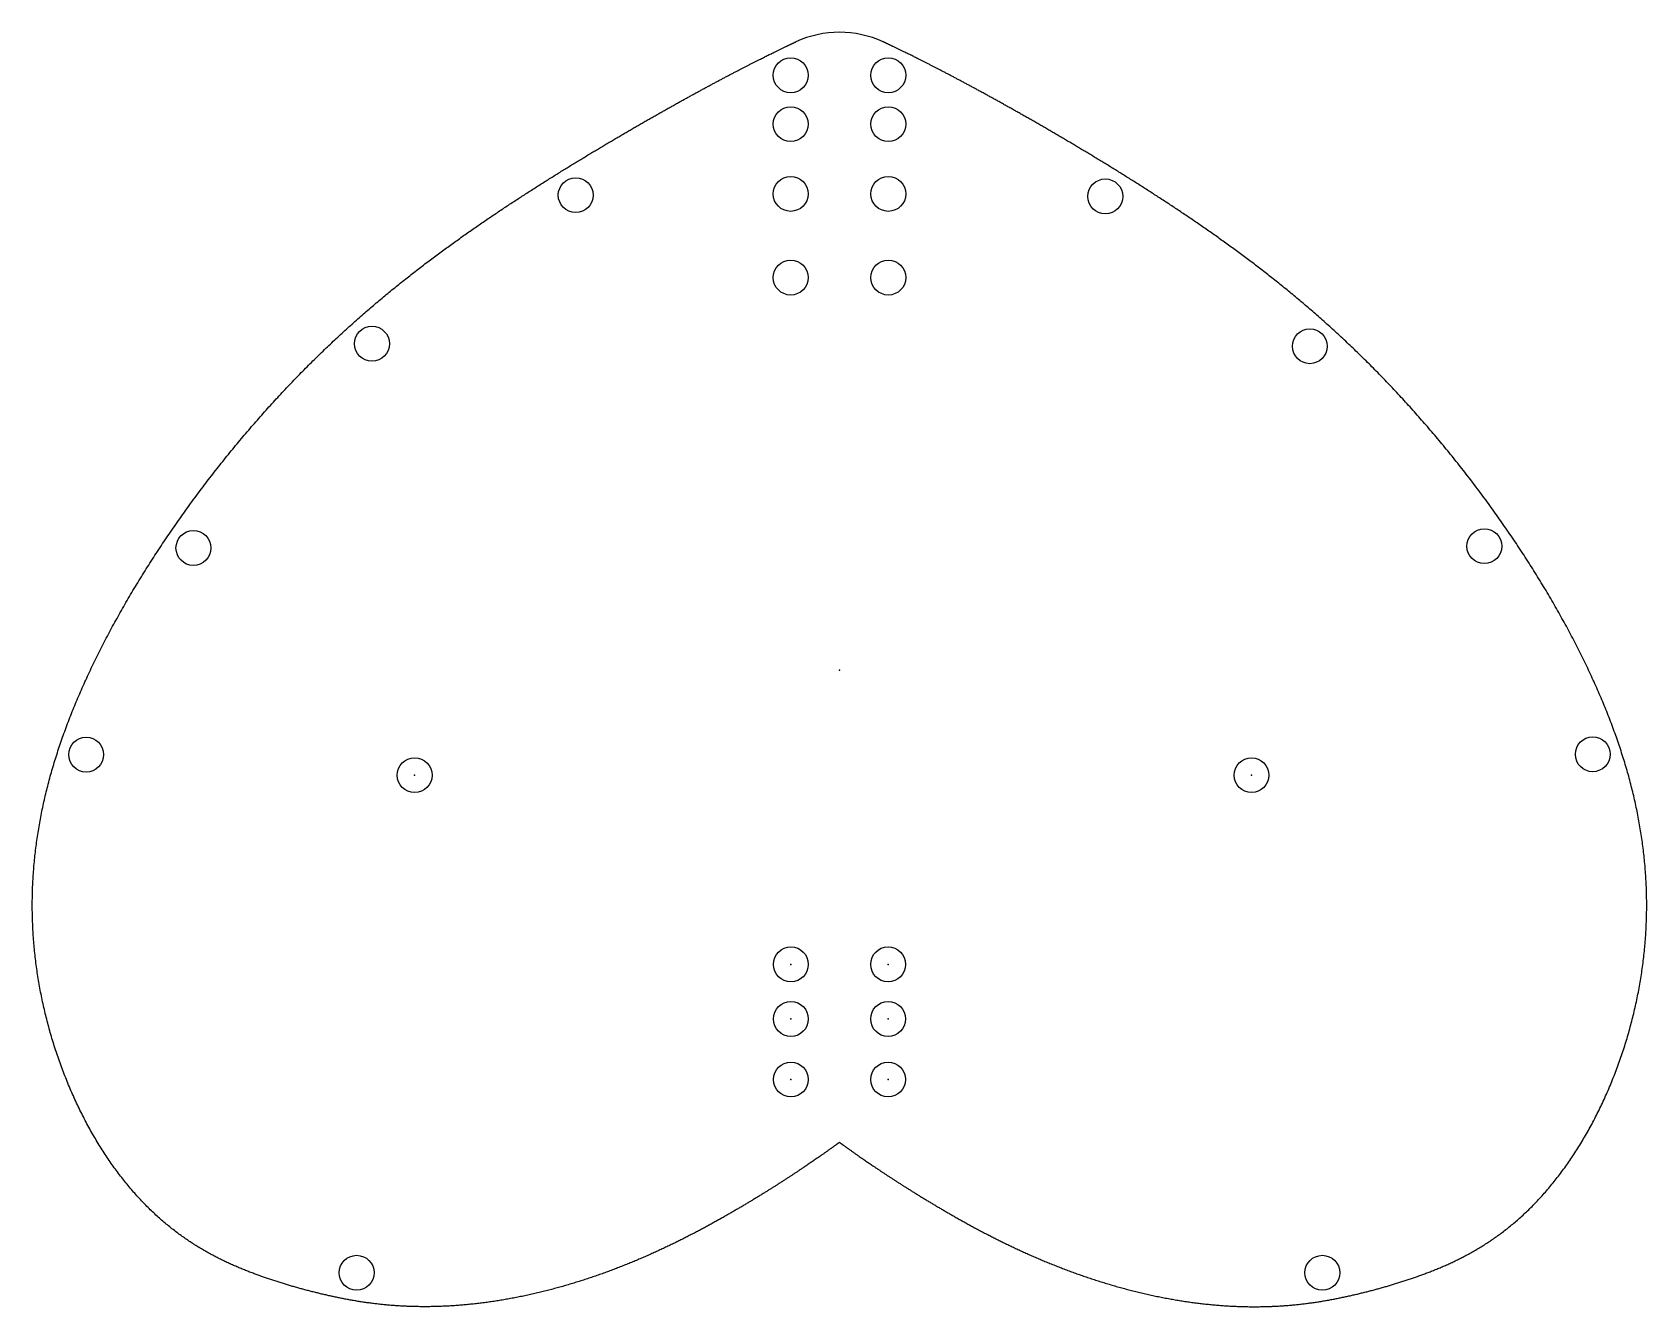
# Model space of a CAD drawing. Header units: millimetres. Extents: x -116 to 116, y -91 to 91.
import ezdxf

# ---------------------------------------------------------------- set-up
doc = ezdxf.new("R2010")
doc.units = ezdxf.units.MM
doc.layers.get('0').update_dxf_attribs({"linetype": 'CONTINUOUS'})

msp = doc.modelspace()

# ---------------------------------------------------------------- linework, layer by layer
for centre in [(-7, 85.28), (7, 85.28), (-7, 78.28), (7, 78.28), (-37.82, 68.1), (-7, 68.28), (7, 68.28), (38.11, 67.92), (-7, 56.28), (7, 56.28), (-67.04, 46.8), (67.44, 46.44), (-92.64, 17.52), (92.47, 17.77), (-108.02, -12.11), (108.01, -12.06), (-60.92, -15.06), (59.08, -15.06), (-6.97, -42.18), (6.97, -42.18), (-6.97, -50.01), (6.97, -50.01), (-6.97, -58.69), (6.97, -58.69), (-69.24, -86.4), (69.24, -86.4)]:
    msp.add_circle(centre, 2.5)
msp.add_arc((0, 76.45), 15, 65.3274, 114.6726)
for points in [[(0, -67.7), (-0.67, -68.19), (-2.04, -69.18), (-4.2, -70.68), (-7.26, -72.74), (-11.4, -75.37), (-15.87, -78.04), (-20.69, -80.71), (-25.91, -83.3), (-31.53, -85.71), (-37.56, -87.84), (-43.94, -89.58), (-50.51, -90.79), (-57.09, -91.39), (-63.46, -91.3), (-69.5, -90.57), (-75.18, -89.3), (-80.63, -87.78), (-85.93, -85.91), (-91.07, -83.47), (-96, -80.17), (-100.66, -75.82), (-104.91, -70.43), (-108.64, -64.11), (-111.71, -57.1), (-114.01, -49.64), (-115.44, -41.97), (-115.97, -34.26), (-115.58, -26.61), (-114.32, -19.05), (-112.25, -11.58), (-109.45, -4.18), (-106.02, 3.15), (-102.03, 10.4), (-97.6, 17.5), (-92.8, 24.39), (-87.71, 30.99), (-82.4, 37.22), (-76.95, 43.02), (-71.4, 48.37), (-65.81, 53.26), (-60.2, 57.74), (-54.61, 61.85), (-49.07, 65.66), (-43.61, 69.22), (-38.25, 72.56), (-33.03, 75.69), (-27.99, 78.63), (-23.15, 81.36), (-18.54, 83.89), (-14.17, 86.19), (-10.88, 87.86), (-8.53, 89.01), (-7.01, 89.73), (-6.26, 90.08)], [(0, -67.7), (0.67, -68.19), (2.04, -69.18), (4.2, -70.68), (7.26, -72.74), (11.4, -75.37), (15.87, -78.04), (20.69, -80.71), (25.91, -83.3), (31.53, -85.71), (37.56, -87.84), (43.94, -89.58), (50.51, -90.79), (57.09, -91.39), (63.46, -91.3), (69.5, -90.57), (75.18, -89.3), (80.63, -87.78), (85.93, -85.91), (91.07, -83.47), (96, -80.17), (100.66, -75.82), (104.91, -70.43), (108.64, -64.11), (111.71, -57.1), (114.01, -49.64), (115.44, -41.97), (115.97, -34.26), (115.58, -26.61), (114.32, -19.05), (112.25, -11.58), (109.45, -4.18), (106.02, 3.15), (102.03, 10.4), (97.6, 17.5), (92.8, 24.39), (87.71, 30.99), (82.4, 37.22), (76.95, 43.02), (71.4, 48.37), (65.81, 53.26), (60.2, 57.74), (54.61, 61.85), (49.07, 65.66), (43.61, 69.22), (38.25, 72.56), (33.03, 75.69), (27.99, 78.63), (23.15, 81.36), (18.54, 83.89), (14.17, 86.19), (10.88, 87.86), (8.53, 89.01), (7.01, 89.73), (6.26, 90.08)]]:
    msp.add_open_spline(points, degree=5)
for p in [(0, 0), (-60.92, -15.06), (59.08, -15.06), (-6.97, -42.18), (6.97, -42.18), (-6.97, -50.01), (6.97, -50.01), (-6.97, -58.69), (6.97, -58.69)]:
    msp.add_point(p)

doc.saveas('drawing.dxf')
